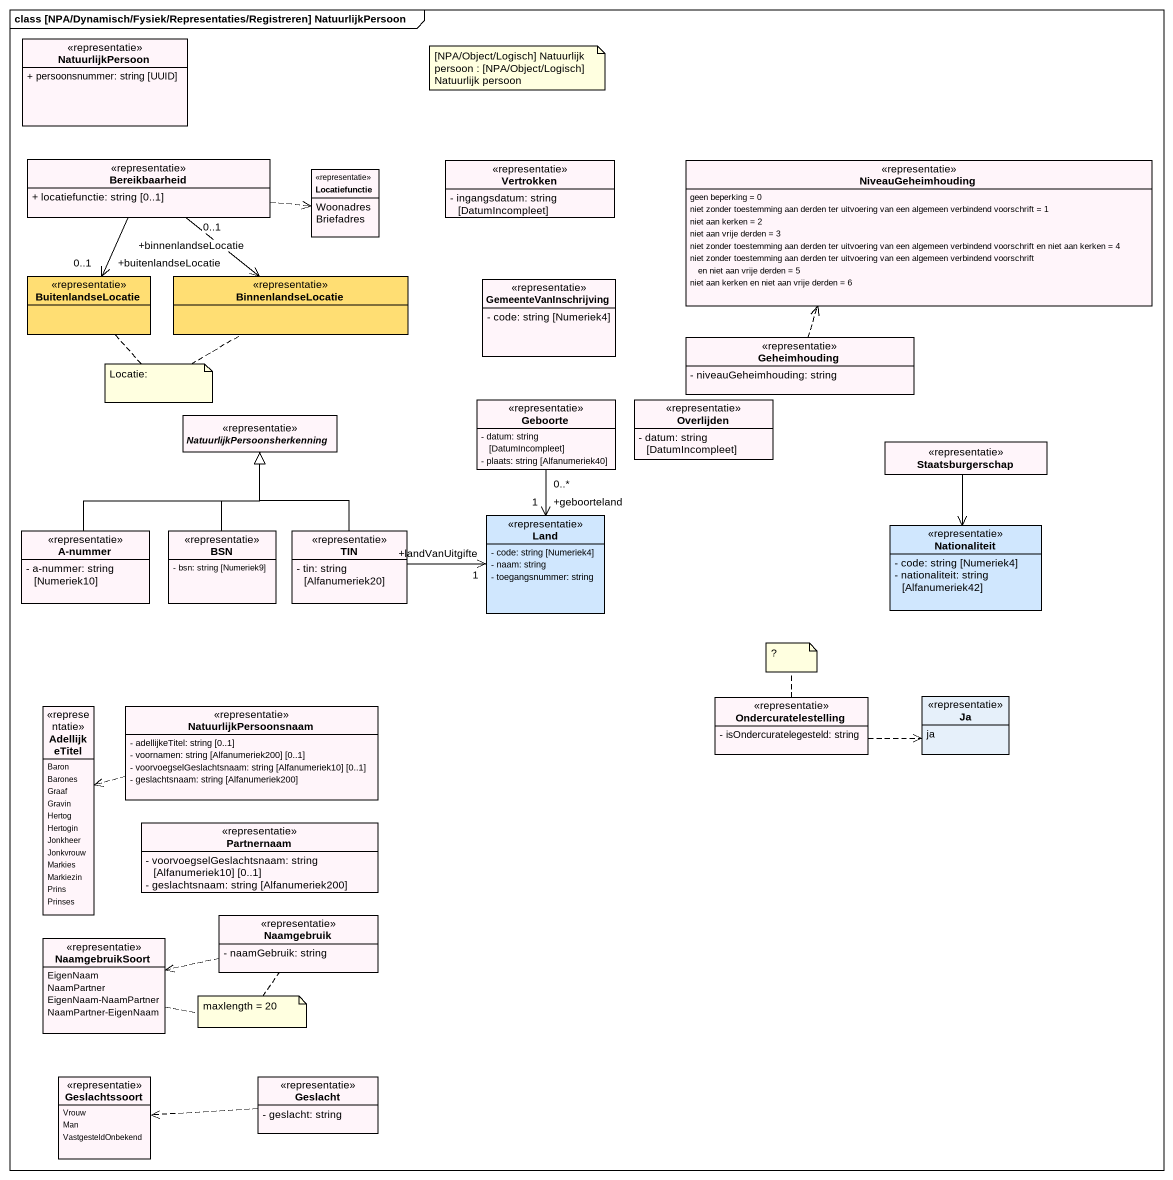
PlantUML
@startuml
mainframe class [NPA/Dynamisch/Fysiek/Representaties/Registreren] NatuurlijkPersoon
hide circle
hide empty members
skinparam classAttributeIconSize 0
class NatuurlijkPersoon <<representatie>> #FFF5FA {
  + persoonsnummer: string [UUID]
}
class Bereikbaarheid <<representatie>> #FFF5FA {
  + locatiefunctie: string [0..1]
}
enum Locatiefunctie <<representatie>> #FFF5FA {
  Woonadres
  Briefadres
}
class Vertrokken <<representatie>> #FFF5FA {
  - ingangsdatum: string [DatumIncompleet]
}
enum NiveauGeheimhouding <<representatie>> #FFF5FA {
  geen beperking = 0
  niet zonder toestemming aan derden ter uitvoering van een algemeen verbindend voorschrift = 1
  niet aan kerken = 2
  niet aan vrije derden = 3
  niet zonder toestemming aan derden ter uitvoering van een algemeen verbindend voorschrift en niet aan kerken = 4
  niet zonder toestemming aan derden ter uitvoering van een algemeen verbindend voorschrift en niet aan vrije derden = 5
  niet aan kerken en niet aan vrije derden = 6
}
class BuitenlandseLocatie <<representatie>> #FFDE73
class BinnenlandseLocatie <<representatie>> #FFDE73
class GemeenteVanInschrijving <<representatie>> #FFF5FA {
  - code: string [Numeriek4]
}
class Geheimhouding <<representatie>> #FFF5FA {
  - niveauGeheimhouding: string
}
abstract class NatuurlijkPersoonsherkenning <<representatie>> #FFF5FA
class Geboorte <<representatie>> #FFF5FA {
  - datum: string [DatumIncompleet]
  - plaats: string [Alfanumeriek40]
}
class Overlijden <<representatie>> #FFF5FA {
  - datum: string [DatumIncompleet]
}
class Staatsburgerschap <<representatie>> #FFF5FA
class Land <<representatie>> #D0E7FE {
  - code: string [Numeriek4]
  - naam: string
  - toegangsnummer: string
}
class Nationaliteit <<representatie>> #D0E7FE {
  - code: string [Numeriek4]
  - nationaliteit: string [Alfanumeriek42]
}
class "A-nummer" as A_nummer <<representatie>> #FFF5FA {
  - a-nummer: string [Numeriek10]
}
class BSN <<representatie>> #FFF5FA {
  - bsn: string [Numeriek9]
}
class TIN <<representatie>> #FFF5FA {
  - tin: string [Alfanumeriek20]
}
class Ondercuratelestelling <<representatie>> #FFF5FA {
  - isOndercuratelegesteld: string
}
enum Ja <<representatie>> {
  ja
}
enum AdellijkeTitel <<representatie>> #FFF5FA {
  Baron
  Barones
  Graaf
  Gravin
  Hertog
  Hertogin
  Jonkheer
  Jonkvrouw
  Markies
  Markiezin
  Prins
  Prinses
}
class NatuurlijkPersoonsnaam <<representatie>> #FFF5FA {
  - adellijkeTitel: string [0..1]
  - voornamen: string [Alfanumeriek200] [0..1]
  - voorvoegselGeslachtsnaam: string [Alfanumeriek10] [0..1]
  - geslachtsnaam: string [Alfanumeriek200]
}
class Partnernaam <<representatie>> #FFF5FA {
  - voorvoegselGeslachtsnaam: string [Alfanumeriek10] [0..1]
  - geslachtsnaam: string [Alfanumeriek200]
}
class Naamgebruik <<representatie>> #FFF5FA {
  - naamGebruik: string
}
enum NaamgebruikSoort <<representatie>> #FFF5FA {
  EigenNaam
  NaamPartner
  EigenNaam-NaamPartner
  NaamPartner-EigenNaam
}
enum Geslachtssoort <<representatie>> #FFF5FA {
  Vrouw
  Man
  VastgesteldOnbekend
}
class Geslacht <<representatie>> #FFF5FA {
  - geslacht: string
}
Bereikbaarheid .right.> Locatiefunctie
Bereikbaarheid --> "+buitenlandseLocatie\n0..1" BuitenlandseLocatie
Bereikbaarheid --> "+binnenlandseLocatie\n0..1" BinnenlandseLocatie
Geheimhouding .up.> NiveauGeheimhouding
Geboorte "0..*" --> "+geboorteland\n1" Land
Staatsburgerschap --> Nationaliteit
A_nummer -up-|> NatuurlijkPersoonsherkenning
BSN -up-|> NatuurlijkPersoonsherkenning
TIN -up-|> NatuurlijkPersoonsherkenning
TIN -right-> "+landVanUitgifte\n1" Land
Ondercuratelestelling .right.> Ja
NatuurlijkPersoonsnaam .left.> AdellijkeTitel
Naamgebruik .left.> NaamgebruikSoort
Geslacht .left.> Geslachtssoort
note as N1
  [NPA/Object/Logisch] Natuurlijk persoon : [NPA/Object/Logisch] Natuurlijk persoon
end note
note as N2
  Locatie:
end note
N2 .. BinnenlandseLocatie
N2 .. BuitenlandseLocatie
note top of Ondercuratelestelling : ?
note as N4
  maxlength = 20
end note
N4 .. NaamgebruikSoort
N4 .. Naamgebruik
@enduml
